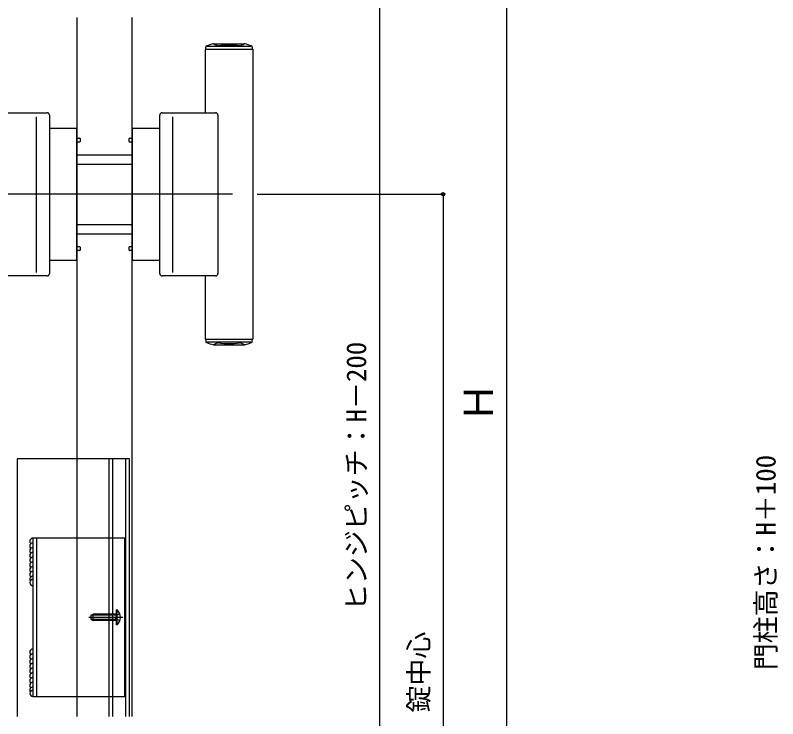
# Model space of a CAD drawing. Units: millimetres, scale not verified. Extents: x -875 to 875, y -1304 to 1298.
# Drawn here: x -617.9 to -136.9, y 188.5 to 632.5 of the extents above; entities that cross this region are included whole.
import ezdxf
from ezdxf.enums import TextEntityAlignment as Align

# ---------------------------------------------------------------- set-up
doc = ezdxf.new("R2010")
doc.units = ezdxf.units.MM
doc.header["$LTSCALE"] = 6
for name, color, linetype in [('0-5_YKK_12', 2, 'Continuous'), ('0-6_YKK_13', 4, 'Continuous'), ('0-8_YKK_D', 6, 'Continuous')]:
    doc.layers.add(name, color=color, linetype=linetype)
doc.styles.add('ＭＳ ゴシック', font='')
doc.styles.get('ＭＳ ゴシック').set_extended_font_data('MS Gothic')

msp = doc.modelspace()

# ---------------------------------------------------------------- linework, layer by layer
at = {"layer": '0-5_YKK_12'}
for p, q in [((-579, 631), (-579, 190)), ((-544, 190), (-544, 631)), ((-480.807, 519.5), (-642.341, 519.5))]:
    msp.add_line(p, q, dxfattribs=at)
at = {"layer": '0-6_YKK_13'}
for p, q in [((-498, 611), (-498, 571)), ((-498, 611), (-468, 611)), ((-497.7, 611), (-497.7, 612.369)), ((-469.282, 612.806), (-496.718, 612.806)), ((-492.75, 614.5), (-473.25, 614.5)), ((-468.3, 612.369), (-468.3, 611)), ((-468, 611), (-468, 428)), ((-606.603, 571), (-597.76, 571)), ((-604.65, 568.4), (-604.65, 470.15)), ((-596.26, 569.5), (-596.26, 469.5)), ((-526.74, 469.5), (-526.74, 569.5)), ((-525.24, 571), (-516.397, 571)), ((-518.35, 470.15), (-518.35, 568.4)), ((-516.397, 571), (-491.5, 571)), ((-490, 569.5), (-490, 469.5)), ((-579, 561), (-596.26, 561)), ((-579, 478), (-579, 561)), ((-526.74, 561), (-544, 561)), ((-544, 561), (-544, 478)), ((-579, 555), (-577.3, 555)), ((-577, 554.7), (-577, 552.8)), ((-546, 552.8), (-546, 554.7)), ((-545.7, 555), (-544, 555)), ((-577.3, 552.5), (-579, 552.5)), ((-544, 552.5), (-545.7, 552.5)), ((-579, 544.5), (-544, 544.5)), ((-579, 538.5), (-544, 538.5)), ((-579, 500.5), (-544, 500.5)), ((-579, 494.5), (-544, 494.5)), ((-579, 486.5), (-577.3, 486.5)), ((-577, 486.2), (-577, 484.3)), ((-546, 484.3), (-546, 486.2)), ((-545.7, 486.5), (-544, 486.5)), ((-577.3, 484), (-579, 484)), ((-544, 484), (-545.7, 484)), ((-596.26, 478), (-579, 478)), ((-544, 478), (-526.74, 478)), ((-597.76, 468), (-606.603, 468)), ((-516.397, 468), (-525.24, 468)), ((-491.5, 468), (-516.397, 468)), ((-498, 468), (-498, 428)), ((-498, 428), (-470, 428)), ((-497.7, 428), (-497.7, 426.631)), ((-469.282, 426.194), (-496.718, 426.194)), ((-492.75, 424.5), (-473.25, 424.5)), ((-470, 428), (-468, 428)), ((-468.3, 426.631), (-468.3, 428)), ((-558.6, 190), (-558.6, 352.5)), ((-556.3, 190), (-556.3, 352.5)), ((-548, 190), (-548, 352.5)), ((-545.7, 190), (-545.7, 352.5)), ((-604.4, 302.5), (-604.4, 202.5)), ((-554, 247.75), (-554, 257.25)), ((-550, 252.5), (-571.5, 252.5)), ((-570, 253.8), (-568.6, 254.5)), ((-570, 251.2), (-570, 253.8)), ((-570, 251.2), (-568.6, 250.5)), ((-554, 253.846), (-569.909, 253.846)), ((-554, 251.154), (-569.909, 251.154)), ((-554, 254.5), (-568.6, 254.5)), ((-553.491, 247.75), (-554, 247.75))]:
    msp.add_line(p, q, dxfattribs=at)
for points in [[(-631.5, 571), (-619.051, 571), (-606.603, 571)], [(-606.603, 468), (-619.051, 468), (-631.5, 468)], [(-545.7, 352.5), (-616.7, 352.5), (-616.7, 190)], [(-553.491, 247.75), (-553.491, 257.25), (-554, 257.25)], [(-554, 250.5), (-568.6, 250.5), (-568.6, 254.5)], [(-551.857, 254.65), (-553.917, 253.645), (-554.526, 252.5)], [(-551.857, 250.35), (-553.917, 251.355), (-554.526, 252.5)]]:
    msp.add_lwpolyline(points, dxfattribs=at)
msp.add_lwpolyline([(-548.7, 202.5), (-548.7, 302.5), (-606.7, 302.5), (-606.7, 202.5)], close=True, dxfattribs=at)
for centre, radius, start, end in [((-496.9, 612.369), 0.8, 110.76843, 180), ((-483, 575.716), 40, 104.21682, 110.76843), ((-492.75, 614.2), 0.3, 90, 104.21682), ((-492.75, 614.2), 0.3, 61.29529, 90), ((-483, 632.005), 20, 241.29529, 250.4307), ((-489.598, 613.443), 0.3, 250.4307, 279.9206), ((-483, 575.716), 38, 80.0794, 99.9206), ((-476.402, 613.443), 0.3, 260.0794, 289.5693), ((-483, 632.005), 20, 289.5693, 298.70471), ((-473.25, 614.2), 0.3, 90, 118.70471), ((-473.25, 614.2), 0.3, 75.78318, 90), ((-483, 575.716), 40, 69.23157, 75.78318), ((-469.1, 612.369), 0.8, 0, 69.23157), ((-597.76, 569.5), 1.5, 0, 90), ((-525.24, 569.5), 1.5, 90, 180), ((-491.5, 569.5), 1.5, 0, 90), ((-577.3, 554.7), 0.3, 0, 90), ((-545.7, 554.7), 0.3, 90, 180), ((-577.3, 552.8), 0.3, 270, 0), ((-545.7, 552.8), 0.3, 180, 270), ((-577.3, 486.2), 0.3, 0, 90), ((-545.7, 486.2), 0.3, 90, 180), ((-577.3, 484.3), 0.3, 270, 0), ((-545.7, 484.3), 0.3, 180, 270), ((-597.76, 469.5), 1.5, 270, 0), ((-525.24, 469.5), 1.5, 180, 270), ((-491.5, 469.5), 1.5, 270, 0), ((-496.9, 426.631), 0.8, 180, 249.23157), ((-483, 463.284), 40, 249.23157, 255.78318), ((-492.75, 424.8), 0.3, 255.78318, 270), ((-492.75, 424.8), 0.3, 270, 298.70471), ((-483, 406.995), 20, 109.5693, 118.70471), ((-489.598, 425.557), 0.3, 80.0794, 109.5693), ((-483, 463.284), 38, 260.0794, 279.9206), ((-476.402, 425.557), 0.3, 70.4307, 99.9206), ((-483, 406.995), 20, 61.29529, 70.4307), ((-473.25, 424.8), 0.3, 241.29529, 270), ((-473.25, 424.8), 0.3, 270, 284.21682), ((-483, 463.284), 40, 284.21682, 290.76843), ((-469.1, 426.631), 0.8, 290.76843, 0), ((-606.7, 300.5), 2, 90, 228.59038), ((-606.7, 297.5), 2, 90, 228.59038), ((-606.7, 294.5), 2, 90, 228.59038), ((-606.7, 291.5), 2, 90, 228.59038), ((-606.7, 288.5), 2, 90, 228.59038), ((-606.7, 285.5), 2, 90, 228.59038), ((-606.7, 282.5), 2, 90, 228.59038), ((-606.7, 279.5), 2, 90, 228.59038), ((-606.7, 276.5), 2, 90, 210), ((-606.7, 274.5), 2, 90, 270), ((-558.161, 252.5), 6.661, 314.51496, 45.48504), ((-606.7, 230.5), 2, 90, 228.59038), ((-606.7, 227.5), 2, 90, 228.59038), ((-606.7, 224.5), 2, 90, 228.59038), ((-606.7, 221.5), 2, 90, 228.59038), ((-606.7, 218.5), 2, 90, 228.59038), ((-606.7, 215.5), 2, 90, 228.59038), ((-606.7, 212.5), 2, 90, 228.59038), ((-606.7, 209.5), 2, 90, 228.59038), ((-606.7, 206.5), 2, 90, 210), ((-606.7, 204.5), 2, 90, 270)]:
    msp.add_arc(centre, radius, start, end, dxfattribs=at)
at = {"layer": '0-8_YKK_D'}
for p, q in [((-308, 822), (-308, -43)), ((-388, 714.5), (-388, 14.5)), ((-465.336, 519.5), (-347, 519.5)), ((-348, 519.5), (-348, -60.5))]:
    msp.add_line(p, q, dxfattribs=at)
msp.add_circle((-348, 519.5), 1.075, dxfattribs=at)

# ---------------------------------------------------------------- texts
at = {"layer": '0-8_YKK_D', "style": 'ＭＳ ゴシック'}
for s, height, p in [('ヒンジピッチ：H－200', 12.46, (-392.739, 256.56)), ('Ｈ', 18.33, (-311, 375.58)), ('門柱高さ：H＋100', 12.46, (-134.472, 219.159)), ('錠中心', 12.46, (-353.415, 192.457))]:
    msp.add_text(s, height=height, rotation=90, dxfattribs=at).set_placement(p, align=Align.BOTTOM_LEFT)

doc.saveas('drawing.dxf')
